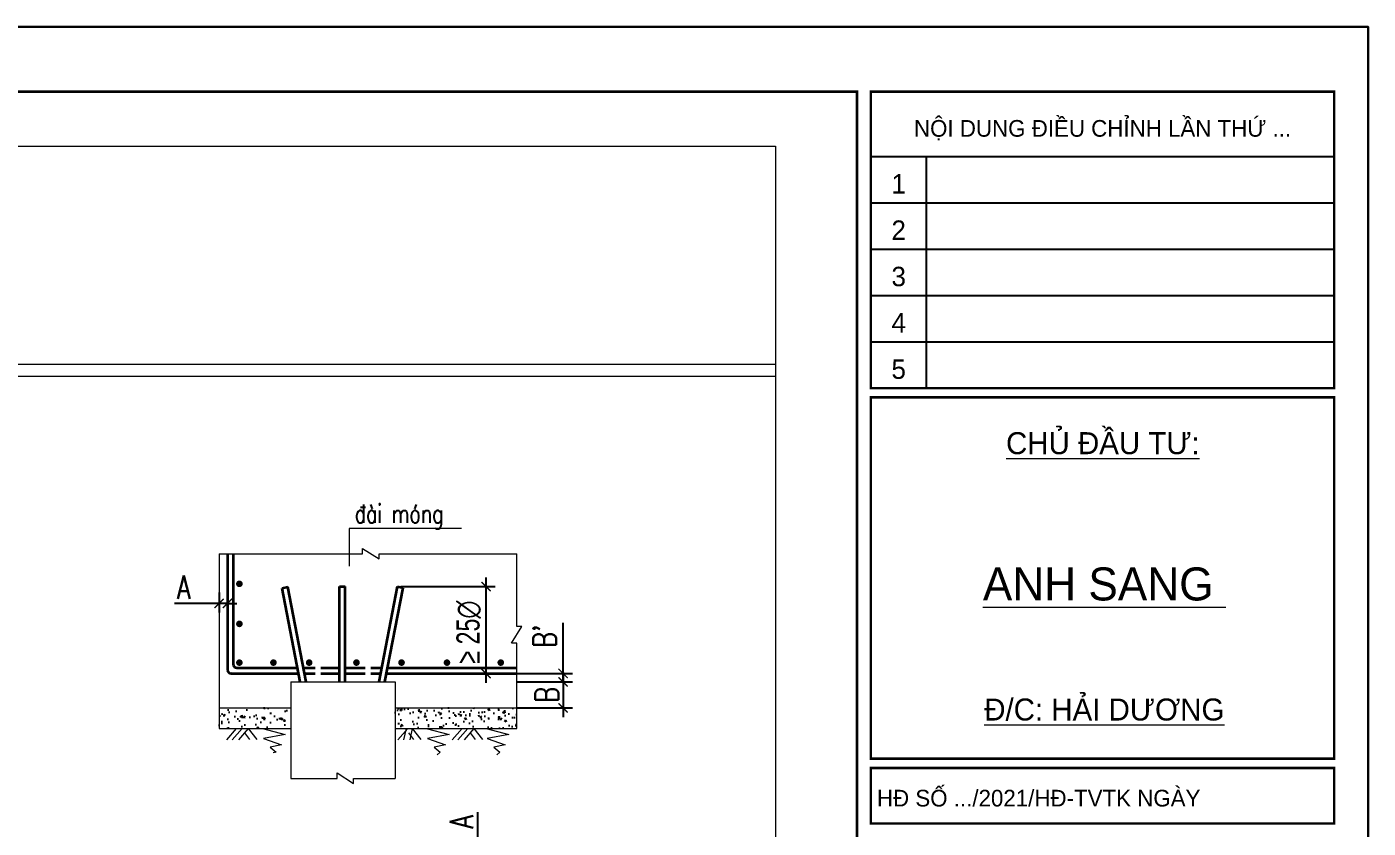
# Model space of a CAD drawing. Extents: x -2098986 to 943, y -1296280 to 73591.
# Drawn here: x -1715711 to -1701236, y -1026305 to -1017655 of the extents above; entities that cross this region are included whole.
import ezdxf
from ezdxf.enums import TextEntityAlignment as Align

# ---------------------------------------------------------------- set-up
doc = ezdxf.new("R2010")
doc.units = 0
doc.header["$LTSCALE"] = 150
doc.header["$PDMODE"] = 35
doc.layers.get('Defpoints').update_dxf_attribs({"lineweight": 18})
for name, color, linetype, lineweight in [('05.Text', 253, 'Continuous', 18), ('11.Khung bo', 32, 'Continuous', 50), ('12.Khung', 36, 'Continuous', 25), ('LS-DIM', 251, 'Continuous', 13), ('LS-TEXT', 60, 'Continuous', 20), ('LS-THAY', 7, 'Continuous', 20), ('LS-THEP', 3, 'Continuous', 35)]:
    doc.layers.add(name, color=color, linetype=linetype, lineweight=lineweight)
doc.layers.add('DIM', color=1, linetype='Continuous')
doc.layers.add('HATCH', color=8, linetype='Continuous')
doc.layers.add('Tpl_Bound', color=1, linetype='Continuous', plot=False)
doc.styles.add('AVANT', font='')
doc.styles.add('VnAvantH', font='')
doc.styles.add('vnsimpli', font='vnsimli.shx', dxfattribs={"width": 0.75})
doc.styles.get('AVANT').set_extended_font_data('.VnAvant')
doc.styles.get('VnAvantH').set_extended_font_data('.VnAvantH')
doc.dimstyles.new('D100(250)', dxfattribs={"dimtxt": 250, "dimasz": 100, "dimexe": 100, "dimexo": 0, "dimgap": 50, "dimtad": 1, "dimdec": 0, "dimdsep": 46, "dimtxsty": 'vnsimpli', "dimblk": 'ARCHTICK', "dimcen": 1, "dimdle": 100, "dimclrd": 256, "dimclre": 256, "dimclrt": 60, "dimadec": 0, "dimazin": 0, "dimtfac": 1, "dimtdec": 0, "dimtix": 1, "dimtmove": 0, "dimatfit": 3, "dimfxl": 1, "dimarcsym": 0})

# ---------------------------------------------------------------- blocks, each defined once
blk = doc.blocks.new('_ArchTick')
at = {"layer": 'DIM', "color": 0, "const_width": 0.15}
blk.add_lwpolyline([(-0.5, -0.5), (0.5, 0.5)], dxfattribs=at)
blk = doc.blocks.new('*D114')
at = {"layer": 'Defpoints', "color": 0, "transparency": 16777216}
for p in [(-1713636, -1023760), (-1713545, -1023760), (-1713636, -1023879)]:
    blk.add_point(p, dxfattribs=at)
at = {"layer": 'LS-DIM', "lineweight": -2, "transparency": 16777216}
for p, q in [((-1713636, -1023760), (-1713636, -1023979)), ((-1713545, -1023760), (-1713545, -1023979)), ((-1713636, -1023879), (-1714119, -1023879)), ((-1713545, -1023879), (-1713636, -1023879)), ((-1713545, -1023879), (-1713445, -1023879))]:
    blk.add_line(p, q, dxfattribs=at)
at = {"layer": 'LS-DIM', "lineweight": -2, "transparency": 16777216, "xscale": 100, "yscale": 100, "zscale": 100}
blk.add_blockref('_ArchTick', (-1713636, -1023879), dxfattribs=at)
at = {"layer": 'LS-DIM', "lineweight": -2, "transparency": 16777216, "xscale": 100, "yscale": 100, "zscale": 100, "rotation": 180}
blk.add_blockref('_ArchTick', (-1713545, -1023879), dxfattribs=at)
at = {"layer": 'LS-DIM', "color": 60, "transparency": 16777216, "insert": (-1714016, -1023704), "char_height": 250, "attachment_point": 5, "style": 'vnsimpli'}
blk.add_mtext('A', dxfattribs=at)
blk = doc.blocks.new('*D131')
at = {"layer": 'Defpoints', "color": 0, "transparency": 16777216}
for p in [(-1711676, -1023698), (-1711676, -1024635), (-1710756, -1024635)]:
    blk.add_point(p, dxfattribs=at)
at = {"layer": 'LS-DIM', "lineweight": -2, "transparency": 16777216}
for p, q in [((-1710756, -1023598), (-1710756, -1024735)), ((-1711676, -1023698), (-1710656, -1023698)), ((-1711676, -1024635), (-1710656, -1024635))]:
    blk.add_line(p, q, dxfattribs=at)
at = {"layer": 'LS-DIM', "lineweight": -2, "transparency": 16777216, "xscale": 100, "yscale": 100, "zscale": 100}
for p, rotation in [((-1710756, -1023698), 90), ((-1710756, -1024635), 270)]:
    blk.add_blockref('_ArchTick', p, dxfattribs=dict(at, rotation=rotation))
at = {"layer": 'LS-DIM', "color": 60, "transparency": 16777216, "insert": (-1710942, -1024189), "char_height": 250, "attachment_point": 5, "rotation": 90, "style": 'vnsimpli'}
blk.add_mtext('{\\fSymbol|b0|i0|c2|p18;³ \\f.VnAvant|b0|i0|c0|p34;25\\fSymbol|b0|i0|c2|p17;Æ}', dxfattribs=at)
blk = doc.blocks.new('*D137')
at = {"layer": 'Defpoints', "color": 0, "transparency": 16777216}
for p in [(-1710422, -1024726), (-1710422, -1025007), (-1709924, -1025007)]:
    blk.add_point(p, dxfattribs=at)
at = {"layer": 'LS-DIM', "lineweight": -2, "transparency": 16777216}
for p, q in [((-1709924, -1024626), (-1709924, -1025107)), ((-1710422, -1024726), (-1709824, -1024726)), ((-1710422, -1025007), (-1709824, -1025007))]:
    blk.add_line(p, q, dxfattribs=at)
at = {"layer": 'LS-DIM', "lineweight": -2, "transparency": 16777216, "xscale": 100, "yscale": 100, "zscale": 100}
for p, rotation in [((-1709924, -1024726), 90), ((-1709924, -1025007), 270)]:
    blk.add_blockref('_ArchTick', p, dxfattribs=dict(at, rotation=rotation))
at = {"layer": 'LS-DIM', "color": 60, "transparency": 16777216, "insert": (-1710099, -1024866), "char_height": 250, "attachment_point": 5, "rotation": 90, "style": 'vnsimpli'}
blk.add_mtext('B', dxfattribs=at)
blk = doc.blocks.new('*D138')
at = {"layer": 'Defpoints', "color": 0, "transparency": 16777216}
for p in [(-1710422, -1024635), (-1710422, -1024726), (-1709924, -1024726)]:
    blk.add_point(p, dxfattribs=at)
at = {"layer": 'LS-DIM', "lineweight": -2, "transparency": 16777216}
for p, q in [((-1709924, -1024635), (-1709924, -1024089)), ((-1710422, -1024635), (-1709824, -1024635)), ((-1709924, -1024726), (-1709924, -1024635)), ((-1710422, -1024726), (-1709824, -1024726)), ((-1709924, -1024726), (-1709924, -1024826))]:
    blk.add_line(p, q, dxfattribs=at)
at = {"layer": 'LS-DIM', "lineweight": -2, "transparency": 16777216, "xscale": 100, "yscale": 100, "zscale": 100}
for p, rotation in [((-1709924, -1024635), 270), ((-1709924, -1024726), 90)]:
    blk.add_blockref('_ArchTick', p, dxfattribs=dict(at, rotation=rotation))
at = {"layer": 'LS-DIM', "color": 60, "transparency": 16777216, "insert": (-1710123, -1024233), "char_height": 250, "attachment_point": 5, "rotation": 90, "style": 'vnsimpli'}
blk.add_mtext("B'", dxfattribs=at)
blk = doc.blocks.new('*D148')
at = {"layer": 'Defpoints', "color": 0, "transparency": 16777216}
for p in [(-1711328, -1026503), (-1710845, -1026503), (-1711328, -1026606)]:
    blk.add_point(p, dxfattribs=at)
at = {"layer": 'LS-DIM', "lineweight": -2, "transparency": 16777216}
for p, q in [((-1710845, -1026503), (-1710845, -1026134)), ((-1711328, -1026503), (-1710745, -1026503)), ((-1710845, -1026706), (-1710845, -1026503)), ((-1711328, -1026606), (-1710745, -1026606))]:
    blk.add_line(p, q, dxfattribs=at)
at = {"layer": 'LS-DIM', "lineweight": -2, "transparency": 16777216, "xscale": 100, "yscale": 100, "zscale": 100}
for p, rotation in [((-1710845, -1026503), 90), ((-1710845, -1026606), 270)]:
    blk.add_blockref('_ArchTick', p, dxfattribs=dict(at, rotation=rotation))
at = {"layer": 'LS-DIM', "color": 60, "transparency": 16777216, "insert": (-1711020, -1026237), "char_height": 250, "attachment_point": 5, "rotation": 90, "style": 'vnsimpli'}
blk.add_mtext('A', dxfattribs=at)
blk = doc.blocks.new('100')
at = {"layer": '11.Khung bo', "const_width": 26.7}
for points in [[(1860913, -945240), (1860913, -916940), (1896063, -916940), (1896063, -945240)], [(1860913, -945240), (1860913, -916940), (1896063, -916940), (1896063, -945240)], [(1860913, -945240), (1860913, -916940), (1896063, -916940), (1896063, -945240)], [(1896213, -920140), (1896213, -916940), (1901213, -916940), (1901213, -920140)], [(1896213, -920140), (1896213, -916940), (1901213, -916940), (1901213, -920140)], [(1896213, -920140), (1896213, -916940), (1901213, -916940), (1901213, -920140)], [(1896213, -924140), (1901213, -924140), (1901213, -920240), (1896213, -920240)], [(1896213, -924140), (1901213, -924140), (1901213, -920240), (1896213, -920240)], [(1896213, -924140), (1901213, -924140), (1901213, -920240), (1896213, -920240)], [(1896213, -924840), (1901213, -924840), (1901213, -924240), (1896213, -924240)], [(1896213, -924840), (1901213, -924840), (1901213, -924240), (1896213, -924240)], [(1896213, -924840), (1901213, -924840), (1901213, -924240), (1896213, -924240)]]:
    blk.add_lwpolyline(points, close=True, dxfattribs=at)
at = {"layer": '12.Khung'}
for p, q in [((1896213, -917640), (1901213, -917640)), ((1896213, -917640), (1901213, -917640)), ((1896213, -917640), (1901213, -917640)), ((1896813, -920140), (1896813, -917640)), ((1896813, -920140), (1896813, -917640)), ((1896813, -920140), (1896813, -917640)), ((1896213, -918140), (1901213, -918140)), ((1896213, -918140), (1901213, -918140)), ((1896213, -918140), (1901213, -918140)), ((1896213, -918640), (1901213, -918640)), ((1896213, -918640), (1901213, -918640)), ((1896213, -918640), (1901213, -918640)), ((1896213, -919140), (1901213, -919140)), ((1896213, -919140), (1901213, -919140)), ((1896213, -919140), (1901213, -919140)), ((1896213, -919640), (1901213, -919640)), ((1896213, -919640), (1901213, -919640)), ((1896213, -919640), (1901213, -919640))]:
    blk.add_line(p, q, dxfattribs=at)
blk.add_lwpolyline([(1901579, -945940), (1901579, -916240), (1859580, -916240), (1859580, -945940)], close=True, dxfattribs=at)
blk.add_lwpolyline([(1901579, -945940), (1901579, -916240), (1859580, -916240), (1859580, -945940)], close=True, dxfattribs=at)
blk.add_lwpolyline([(1901579, -945940), (1901579, -916240), (1859580, -916240), (1859580, -945940)], close=True, dxfattribs=at)
at = {"layer": '05.Text', "style": 'VnAvantH'}
for s, p in [('Néi dung ®iÒu chØnh lÇn thø ...', (1898713, -917329)), ('H§ sè .../2021/H§-TVTK ngµy ', (1898057, -924540))]:
    blk.add_text(s, height=180, dxfattribs=at).set_placement(p, align=Align.MIDDLE)
at = {"layer": '05.Text'}
for s, height, style, p in [('1', 210, 'AVANT', (1896513, -918040)), ('2', 210, 'AVANT', (1896513, -918540)), ('3', 210, 'AVANT', (1896513, -919040)), ('4', 210, 'AVANT', (1896513, -919540)), ('5', 210, 'AVANT', (1896513, -920040)), ('%%uChñ ®Çu t\xad:', 237.6, 'VnAvantH', (1898716, -920853)), ('%%Uanh sang ', 356.4, 'VnAvantH', (1898732, -922432)), ('%%U®/c: h¶i d\xad¬ng', 237.6, 'VnAvantH', (1898732, -923728))]:
    blk.add_text(s, height=height, dxfattribs=dict(at, style=style)).set_placement(p, align=Align.CENTER)

msp = doc.modelspace()

# ---------------------------------------------------------------- hatches: boundary and pattern name
at = {"layer": 'HATCH'}
h = msp.add_hatch(dxfattribs=at)
h.set_pattern_fill('AR-CONC', color=256, scale=1.186332, style=0)
h.set_pattern_definition([(50, (-684795.77, 2391557.8), (216.131509, -18.909048), [22.599625, -248.595878]), (355, (-684795.77, 2391557.8), (-41.809694, 226.656616), [18.0797, -198.876703]), (100.451, (-684777.76, 2391556.22), (174.322597, 207.746537), [19.206716, -211.273872]), (46.1842, (-684795.77, 2391618.06), (321.58975, -49.87616), [33.899438, -372.893817]), (96.6356, (-684768.97, 2391613.9), (281.64025, 293.528864), [28.810074, -316.91081]), (351.184, (-684795.77, 2391618.06), (281.64069, 293.528344), [27.11955, -298.315054]), (21, (-684765.64, 2391603), (179.865589, -121.320861), [22.599625, -248.595878]), (326, (-684765.64, 2391603), (73.317726, 218.508085), [18.0797, -198.876703]), (71.4514, (-684750.65, 2391592.88), (253.18282, 97.187711), [19.206716, -211.273872]), (37.5, (-684795.77, 2391557.79), (3.664109, 100.3103514), [0, -196.466076, 0, -201.889986, 0, -199.6300234]), (7.5, (-684795.77, 2391557.79), (79.2703063, 118.8474253), [0, -115.107425, 0, -191.946151, 0, -76.085405]), (327.5, (-684862.97, 2391557.79), (160.8554669, -6.7961925), [0, -75.3320843, 0, -235.036103, 0, -311.874829]), (317.5, (-684893.1, 2391557.79), (175.7303934, 30.164261), [0, -97.9317096, 0, -156.0880787, 0, -221.476328])])
h.paths.add_polyline_path([(-1712861.1, -1025007.3), (-1713636.3, -1025007.3), (-1713636.3, -1025228.3), (-1712861.1, -1025228.3)])
h.paths.add_polyline_path([(-1710421.8, -1025228.3), (-1710421.8, -1025007.3), (-1711735.6, -1025007.3), (-1711735.6, -1025228.3)])

# ---------------------------------------------------------------- linework, layer by layer
at = {"layer": 'LS-DIM'}
for p, q in [((-1713450.3, -1025228.3), (-1713556.3, -1025352.8)), ((-1713388.5, -1025228.3), (-1713494.5, -1025352.8)), ((-1713322.2, -1025228.3), (-1713428.2, -1025352.8)), ((-1713363.2, -1025276.4), (-1713308, -1025347.5)), ((-1713322.2, -1025228.3), (-1713229.7, -1025347.5)), ((-1711600.5, -1025228.3), (-1711706.5, -1025352.8)), ((-1711619.1, -1025228.3), (-1711644.7, -1025352.8)), ((-1711593.8, -1025276.4), (-1711538.6, -1025347.5)), ((-1711552.8, -1025228.3), (-1711578.5, -1025352.8)), ((-1711552.8, -1025228.3), (-1711460.3, -1025347.5)), ((-1711014.2, -1025228.3), (-1711120.2, -1025352.8)), ((-1710952.4, -1025228.3), (-1711058.4, -1025352.8)), ((-1710886.1, -1025228.3), (-1710992.1, -1025352.8)), ((-1710927.1, -1025276.4), (-1710872, -1025347.5)), ((-1710886.1, -1025228.3), (-1710793.6, -1025347.5))]:
    msp.add_line(p, q, dxfattribs=at)
for points in [[(-1711019.7, -1023071.2), (-1712232.8, -1023071.2), (-1712232.8, -1023477.3)], [(-1713636.3, -1023345.5), (-1712088.8, -1023345.5), (-1712088.8, -1023286.4), (-1711910, -1023399), (-1711910, -1023345.5), (-1710421.8, -1023345.5)], [(-1710421.8, -1025228.3), (-1710421.8, -1024306.9), (-1710480.9, -1024306.9), (-1710368.4, -1024128.1), (-1710421.8, -1024128.1), (-1710421.8, -1023345.5)], [(-1713169.3, -1025228.3), (-1712921.8, -1025293.7), (-1713157.4, -1025338.9), (-1712962.2, -1025405.5), (-1713083.6, -1025431.6), (-1713021.7, -1025483.9), (-1713052.7, -1025493.2)], [(-1711399.9, -1025228.3), (-1711152.4, -1025293.7), (-1711388, -1025338.9), (-1711192.8, -1025405.5), (-1711314.2, -1025431.6), (-1711252.3, -1025483.9), (-1711283.3, -1025514.2)], [(-1710755.4, -1025228.3), (-1710508, -1025293.7), (-1710743.5, -1025338.9), (-1710548.4, -1025405.5), (-1710669.8, -1025431.6), (-1710607.9, -1025483.9), (-1710638.8, -1025514.2)], [(-1712861.1, -1025768), (-1712363.8, -1025768), (-1712363.8, -1025708.8), (-1712185, -1025821.4), (-1712185, -1025768), (-1711735.6, -1025768)]]:
    msp.add_lwpolyline(points, dxfattribs=at)
at = {"layer": 'LS-THAY'}
for p, q in [((-1740520.2, -1021297), (-1707630.7, -1021297)), ((-1740520.2, -1021427.1), (-1707630.7, -1021427.1)), ((-1713636.3, -1023345.5), (-1713636.3, -1025228.3)), ((-1712861.1, -1024725.5), (-1711735.6, -1024725.5)), ((-1712861.1, -1024725.5), (-1712861.1, -1025768)), ((-1711735.6, -1024725.5), (-1711735.6, -1025768)), ((-1713636.3, -1025007.3), (-1712861.1, -1025007.3)), ((-1711735.6, -1025007.3), (-1710421.8, -1025007.3)), ((-1713636.3, -1025228.3), (-1712861.1, -1025228.3)), ((-1711735.6, -1025228.3), (-1710421.8, -1025228.3))]:
    msp.add_line(p, q, dxfattribs=at)
msp.add_lwpolyline([(-1740520.2, -1018944.3), (-1707630.7, -1018944.3), (-1707630.7, -1046311.5), (-1740520.2, -1046311.5)], close=True, dxfattribs=at)
at = {"layer": 'LS-THEP'}
for p, q in [((-1713484.5, -1023345.5), (-1713484.5, -1024534)), ((-1712955.7, -1023713.6), (-1712895.9, -1023702)), ((-1712759.7, -1024725.5), (-1712955.7, -1023713.6)), ((-1712697.7, -1024725.5), (-1712895.9, -1023702)), ((-1712338.1, -1023697.9), (-1712277.2, -1023697.9)), ((-1712338.1, -1024725.5), (-1712338.1, -1023697.9)), ((-1712277.2, -1024725.5), (-1712277.2, -1023697.9)), ((-1711909.7, -1024725.5), (-1711710.7, -1023697.9)), ((-1711847.7, -1024725.5), (-1711650.9, -1023709.5)), ((-1711710.7, -1023697.9), (-1711650.9, -1023709.5)), ((-1713444.8, -1024573.8), (-1712789.1, -1024573.8)), ((-1712727, -1024573.8), (-1712599.1, -1024573.8)), ((-1712538.2, -1024573.8), (-1712338.1, -1024573.8)), ((-1712277.2, -1024573.8), (-1712059.4, -1024573.8)), ((-1711998.5, -1024573.8), (-1711880.3, -1024573.8)), ((-1711818.3, -1024573.8), (-1710421.8, -1024573.8))]:
    msp.add_line(p, q, dxfattribs=at)
msp.add_lwpolyline([(-1713545.4, -1023345.5), (-1713545.4, -1024594.5, 0.4142136), (-1713505.3, -1024634.7), (-1712777.3, -1024634.7)], format="xyb", dxfattribs=at)
at = {"layer": 'LS-THEP', "color": 3, "const_width": 35.6}
for points in [[(-1713399.5, -1023667.8, 1), (-1713435.1, -1023667.8, 1)], [(-1713399.5, -1024100.3, 1), (-1713435.1, -1024100.3, 1)], [(-1713399.5, -1024518.3, 1), (-1713435.1, -1024518.3, 1)], [(-1713032.1, -1024518.3, 1), (-1713067.7, -1024518.3, 1)], [(-1712646.1, -1024518.3, 1), (-1712681.7, -1024518.3, 1)], [(-1712136.2, -1024518.3, 1), (-1712171.8, -1024518.3, 1)], [(-1711649.4, -1024518.3, 1), (-1711685, -1024518.3, 1)], [(-1711159.5, -1024518.3, 1), (-1711195.1, -1024518.3, 1)], [(-1710578.9, -1024518.3, 1), (-1710614.5, -1024518.3, 1)]]:
    msp.add_lwpolyline(points, format="xyb", close=True, dxfattribs=at)
at = {"layer": 'LS-THEP'}
for points in [[(-1712715.3, -1024634.7), (-1712599.1, -1024634.7)], [(-1712538.2, -1024634.7), (-1712338.1, -1024634.7)], [(-1712277.2, -1024634.7), (-1712059.4, -1024634.7)], [(-1711998.5, -1024634.7), (-1711892.1, -1024634.7)], [(-1711830.1, -1024634.7), (-1710421.8, -1024634.7)]]:
    msp.add_lwpolyline(points, dxfattribs=at)
msp.add_arc((-1713444.8, -1024534), 39.7, 180, 270, dxfattribs=at)
at = {"layer": 'Tpl_Bound', "color": 1}
msp.add_lwpolyline([(-1743235.9, -1047355.4), (-1743235.9, -1017655.4), (-1701235.9, -1017655.4), (-1701235.9, -1047355.4)], close=True, dxfattribs=at)

# ---------------------------------------------------------------- block references
at = {"layer": '05.Text', "xscale": 1.000009185772931, "yscale": 1.000009185772931, "zscale": 1.000009185772931}
msp.add_blockref('100', (-3602832.6, -101406.9), dxfattribs=at)

# ---------------------------------------------------------------- texts
at = {"layer": 'LS-TEXT', "style": 'vnsimpli', "width": 0.75}
msp.add_text('®µi mãng', height=200, dxfattribs=at).set_placement((-1712173.5, -1022910.1), align=Align.MIDDLE_LEFT)

# ---------------------------------------------------------------- dimensions: what is measured, and where the dimension line sits
at = {"layer": 'LS-DIM'}
dim = msp.add_linear_dim(base=(-1713636.3, -1023878.8), p1=(-1713545.4, -1023760.2), p2=(-1713636.3, -1023760.2), text='A', dimstyle='D100(250)', dxfattribs=at)
dim.commit()
dim.dimension.update_dxf_attribs({"geometry": '*D114', "text_midpoint": (-1714015.7, -1023878.8), "dimtype": 160})
for base, p1, p2, angle, text, picture, middle in [((-1710756, -1024634.7), (-1711675.7, -1023697.9), (-1711675.7, -1024634.7), 90, '{\\fSymbol|b0|i0|c2|p18;³ \\f.VnAvant|b0|i0|c0|p34;25\\fSymbol|b0|i0|c2|p17;Æ}', '*D131', (-1710756, -1024188.8)), ((-1709924, -1024725.5), (-1710421.8, -1024634.7), (-1710421.8, -1024725.5), 90, "B'", '*D138', (-1709924, -1024232.6)), ((-1709924, -1025007.3), (-1710421.8, -1024725.5), (-1710421.8, -1025007.3), 90, 'B', '*D137', (-1709924, -1024866.4)), ((-1710845.4, -1026503.1), (-1711327.8, -1026605.8), (-1711327.8, -1026503.1), 270, 'A', '*D148', (-1710845.4, -1026237.2))]:
    dim = msp.add_linear_dim(base=base, p1=p1, p2=p2, angle=angle, text=text, dimstyle='D100(250)', dxfattribs=at)
    dim.commit()
    dim.dimension.update_dxf_attribs({"geometry": picture, "text_midpoint": middle, "dimtype": 160})

doc.saveas('drawing.dxf')
